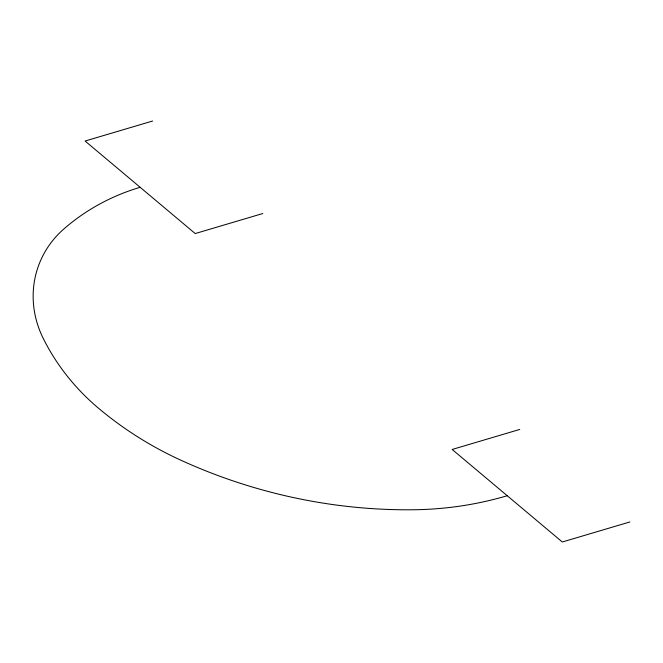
<?xml version="1.0" encoding="UTF-8"?>
<svg xmlns="http://www.w3.org/2000/svg" width="663" height="663" viewBox="0 0 663 663"><rect width="100%" height="100%" fill="white"/><g stroke="black" fill="none" stroke-linecap="round" stroke-linejoin="round"><path stroke-width="0.99" d="M152.639 121.014L85.088 141.028L195.212 233.558L262.763 213.536M519.726 429.442L452.174 449.464L562.299 541.986L629.85 521.972M507.236 495.725A338.387 313.964 21 0 1 412.717 509.772A511.206 474.318 21 0 1 180.634 460.097A338.387 313.964 21 0 1 98.53 408.242A216.063 200.466 21 0 1 43.161 338.246A102.458 95.066 21 0 1 63.723 229.083A216.063 200.466 21 0 1 140.15 187.297"/></g></svg>
